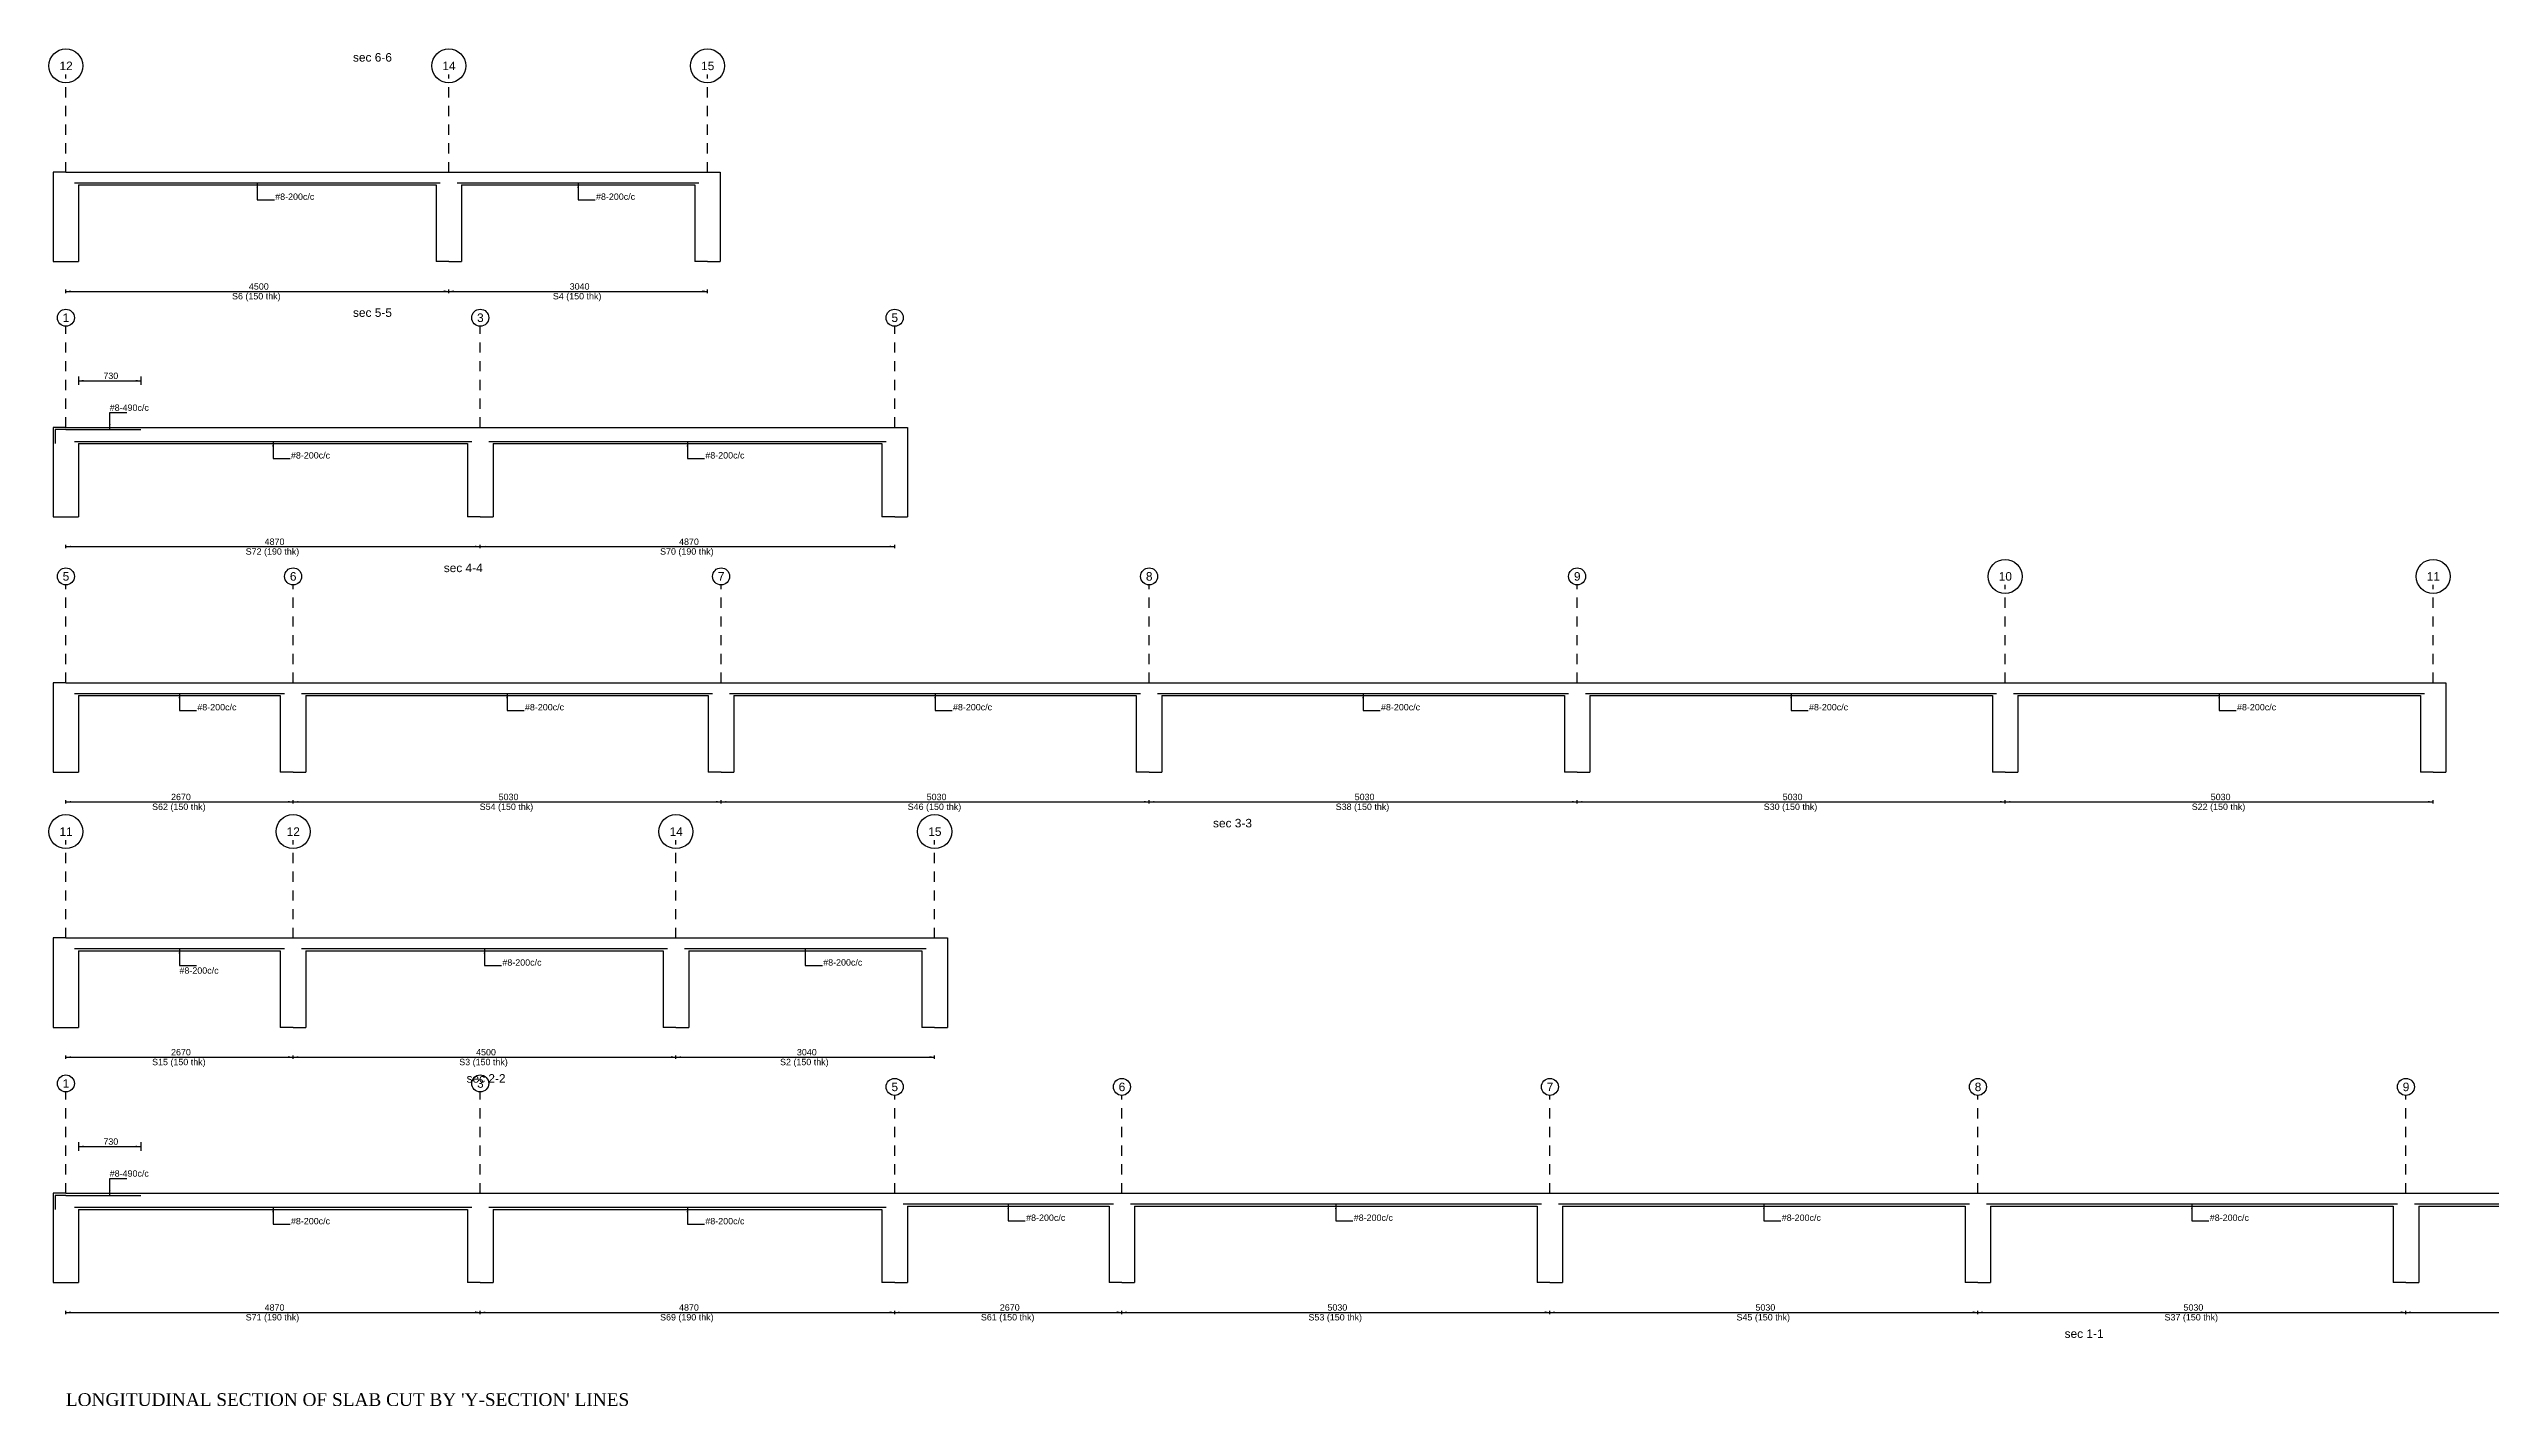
# Model space of a CAD drawing. Extents: x 0 to 119, y -5 to 121.
# Drawn here: x 70.36 to 99.06, y 60.38 to 76.33 of the extents above; entities that cross this region are included whole.
import ezdxf

# ---------------------------------------------------------------- set-up
doc = ezdxf.new("R2010")
doc.units = 0
doc.linetypes.add('ACAD_ISO02W100', pattern=[15, 12, -3])
for name, color, linetype in [('Axisline', 7, 'CONTINUOUS'), ('Axisline_Name', 1, 'CONTINUOUS'), ('LongBars', 1, 'CONTINUOUS'), ('Longsection', 2, 'CONTINUOUS'), ('Section_Name', 1, 'CONTINUOUS'), ('Slab_Bottom_Steel', 1, 'CONTINUOUS'), ('Slab_Bottom_Steel_Y', 3, 'CONTINUOUS'), ('Slab_ID', 4, 'CONTINUOUS'), ('Slab_Top_Steel', 3, 'CONTINUOUS'), ('Span_Dim', 7, 'CONTINUOUS'), ('span_line', 7, 'CONTINUOUS'), ('Steel_Length', 7, 'CONTINUOUS'), ('Title', 6, 'CONTINUOUS')]:
    doc.layers.add(name, color=color, linetype=linetype)
doc.styles.add('STRUDS_Arial', font='ARIAL.TTF', dxfattribs={"height": 0.04})
doc.styles.add('STRUDS_Georgia', font='GEORGIA.TTF', dxfattribs={"height": 0.04})

msp = doc.modelspace()

# ---------------------------------------------------------------- linework, layer by layer
at = {"layer": 'Axisline', "linetype": 'ACAD_ISO02W100', "ltscale": 0.01}
for p, q in [((70.558, 74.88), (70.558, 76.03)), ((75.058, 74.88), (75.058, 76.03)), ((78.098, 74.88), (78.098, 76.03)), ((70.558, 71.88), (70.558, 73.07)), ((75.428, 71.88), (75.428, 73.07)), ((80.298, 71.88), (80.298, 73.07)), ((70.558, 68.88), (70.558, 70.03)), ((73.228, 68.88), (73.228, 70.03)), ((78.258, 68.88), (78.258, 70.03)), ((83.288, 68.88), (83.288, 70.03)), ((88.318, 68.88), (88.318, 70.03)), ((93.348, 68.88), (93.348, 70.03)), ((98.378, 68.88), (98.378, 70.03)), ((70.558, 65.88), (70.558, 67.03)), ((73.228, 65.88), (73.228, 67.03)), ((77.728, 65.88), (77.728, 67.03)), ((80.768, 65.88), (80.768, 67.03)), ((70.558, 62.88), (70.558, 64.07)), ((75.428, 62.88), (75.428, 64.07)), ((80.298, 62.88), (80.298, 64.03)), ((82.968, 62.88), (82.968, 64.03)), ((87.998, 62.88), (87.998, 64.03)), ((93.028, 62.88), (93.028, 64.03)), ((98.058, 62.88), (98.058, 64.03))]:
    msp.add_line(p, q, dxfattribs=at)
at = {"layer": 'Axisline'}
for centre, radius in [((70.558, 76.13), 0.2), ((75.058, 76.13), 0.2), ((78.098, 76.13), 0.2), ((70.558, 73.17), 0.1), ((75.428, 73.17), 0.1), ((80.298, 73.17), 0.1), ((93.348, 70.13), 0.2), ((98.378, 70.13), 0.2), ((70.558, 70.13), 0.1), ((73.228, 70.13), 0.1), ((78.258, 70.13), 0.1), ((83.288, 70.13), 0.1), ((88.318, 70.13), 0.1), ((70.558, 67.13), 0.2), ((73.228, 67.13), 0.2), ((77.728, 67.13), 0.2), ((80.768, 67.13), 0.2), ((70.558, 64.17), 0.1), ((75.428, 64.17), 0.1), ((80.298, 64.13), 0.1), ((82.968, 64.13), 0.1), ((87.998, 64.13), 0.1), ((93.028, 64.13), 0.1), ((98.058, 64.13), 0.1)]:
    msp.add_circle(centre, radius, dxfattribs=at)
at = {"layer": 'Longsection'}
for p, q in [((70.558, 74.88), (70.408, 74.88)), ((70.408, 74.88), (70.408, 73.83)), ((70.558, 74.88), (75.058, 74.88)), ((70.708, 74.73), (74.908, 74.73)), ((70.708, 74.73), (70.708, 73.83)), ((74.908, 74.73), (74.908, 73.83)), ((75.058, 74.88), (78.098, 74.88)), ((75.208, 74.73), (77.948, 74.73)), ((75.208, 74.73), (75.208, 73.83)), ((77.948, 74.73), (77.948, 73.83)), ((78.098, 74.88), (78.248, 74.88)), ((78.248, 74.88), (78.248, 73.83)), ((70.408, 73.83), (70.558, 73.83)), ((70.558, 73.83), (70.708, 73.83)), ((75.058, 73.83), (74.908, 73.83)), ((75.058, 73.83), (75.208, 73.83)), ((78.098, 73.83), (77.948, 73.83)), ((78.098, 73.83), (78.248, 73.83)), ((70.558, 71.88), (70.408, 71.88)), ((70.408, 71.88), (70.408, 70.83)), ((70.558, 71.88), (75.428, 71.88)), ((75.428, 71.88), (80.298, 71.88)), ((80.298, 71.88), (80.448, 71.88)), ((80.448, 71.88), (80.448, 70.83)), ((70.708, 71.69), (75.278, 71.69)), ((70.708, 71.69), (70.708, 70.83)), ((75.278, 71.69), (75.278, 70.83)), ((75.578, 71.69), (80.148, 71.69)), ((75.578, 71.69), (75.578, 70.83)), ((80.148, 71.69), (80.148, 70.83)), ((70.408, 70.83), (70.558, 70.83)), ((70.558, 70.83), (70.708, 70.83)), ((75.428, 70.83), (75.278, 70.83)), ((75.428, 70.83), (75.578, 70.83)), ((80.298, 70.83), (80.148, 70.83)), ((80.298, 70.83), (80.448, 70.83)), ((70.558, 68.88), (70.408, 68.88)), ((70.408, 68.88), (70.408, 67.83)), ((70.558, 68.88), (73.228, 68.88)), ((70.708, 68.73), (73.078, 68.73)), ((70.708, 68.73), (70.708, 67.83)), ((73.078, 68.73), (73.078, 67.83)), ((73.228, 68.88), (78.258, 68.88)), ((73.378, 68.73), (78.108, 68.73)), ((73.378, 68.73), (73.378, 67.83)), ((78.108, 68.73), (78.108, 67.83)), ((78.258, 68.88), (83.288, 68.88)), ((78.408, 68.73), (83.138, 68.73)), ((78.408, 68.73), (78.408, 67.83)), ((83.138, 68.73), (83.138, 67.83)), ((83.288, 68.88), (88.318, 68.88)), ((83.438, 68.73), (88.168, 68.73)), ((83.438, 68.73), (83.438, 67.83)), ((88.168, 68.73), (88.168, 67.83)), ((88.318, 68.88), (93.348, 68.88)), ((88.468, 68.73), (93.198, 68.73)), ((88.468, 68.73), (88.468, 67.83)), ((93.198, 68.73), (93.198, 67.83)), ((93.348, 68.88), (98.378, 68.88)), ((93.498, 68.73), (98.228, 68.73)), ((93.498, 68.73), (93.498, 67.83)), ((98.228, 68.73), (98.228, 67.83)), ((98.378, 68.88), (98.528, 68.88)), ((98.528, 68.88), (98.528, 67.83)), ((70.408, 67.83), (70.558, 67.83)), ((70.558, 67.83), (70.708, 67.83)), ((73.228, 67.83), (73.078, 67.83)), ((73.228, 67.83), (73.378, 67.83)), ((78.258, 67.83), (78.108, 67.83)), ((78.258, 67.83), (78.408, 67.83)), ((83.288, 67.83), (83.138, 67.83)), ((83.288, 67.83), (83.438, 67.83)), ((88.318, 67.83), (88.168, 67.83)), ((88.318, 67.83), (88.468, 67.83)), ((93.348, 67.83), (93.198, 67.83)), ((93.348, 67.83), (93.498, 67.83)), ((98.378, 67.83), (98.228, 67.83)), ((98.378, 67.83), (98.528, 67.83)), ((70.558, 65.88), (70.408, 65.88)), ((70.408, 65.88), (70.408, 64.83)), ((70.558, 65.88), (73.228, 65.88)), ((70.708, 65.73), (73.078, 65.73)), ((70.708, 65.73), (70.708, 64.83)), ((73.078, 65.73), (73.078, 64.83)), ((73.228, 65.88), (77.728, 65.88)), ((73.378, 65.73), (77.578, 65.73)), ((73.378, 65.73), (73.378, 64.83)), ((77.578, 65.73), (77.578, 64.83)), ((77.728, 65.88), (80.768, 65.88)), ((77.878, 65.73), (80.618, 65.73)), ((77.878, 65.73), (77.878, 64.83)), ((80.618, 65.73), (80.618, 64.83)), ((80.768, 65.88), (80.918, 65.88)), ((80.918, 65.88), (80.918, 64.83)), ((70.408, 64.83), (70.558, 64.83)), ((70.558, 64.83), (70.708, 64.83)), ((73.228, 64.83), (73.078, 64.83)), ((73.228, 64.83), (73.378, 64.83)), ((77.728, 64.83), (77.578, 64.83)), ((77.728, 64.83), (77.878, 64.83)), ((80.768, 64.83), (80.618, 64.83)), ((80.768, 64.83), (80.918, 64.83)), ((70.558, 62.88), (70.408, 62.88)), ((70.408, 62.88), (70.408, 61.83)), ((70.558, 62.88), (75.428, 62.88)), ((75.428, 62.88), (80.298, 62.88)), ((80.298, 62.88), (82.968, 62.88)), ((82.968, 62.88), (87.998, 62.88)), ((87.998, 62.88), (93.028, 62.88)), ((93.028, 62.88), (98.058, 62.88)), ((98.058, 62.88), (103.088, 62.88)), ((70.708, 62.69), (75.278, 62.69)), ((70.708, 62.69), (70.708, 61.83)), ((75.278, 62.69), (75.278, 61.83)), ((75.578, 62.69), (80.148, 62.69)), ((75.578, 62.69), (75.578, 61.83)), ((80.148, 62.69), (80.148, 61.83)), ((80.448, 62.73), (82.818, 62.73)), ((80.448, 62.73), (80.448, 61.83)), ((82.818, 62.73), (82.818, 61.83)), ((83.118, 62.73), (87.848, 62.73)), ((83.118, 62.73), (83.118, 61.83)), ((87.848, 62.73), (87.848, 61.83)), ((88.148, 62.73), (92.878, 62.73)), ((88.148, 62.73), (88.148, 61.83)), ((92.878, 62.73), (92.878, 61.83)), ((93.178, 62.73), (97.908, 62.73)), ((93.178, 62.73), (93.178, 61.83)), ((97.908, 62.73), (97.908, 61.83)), ((98.208, 62.73), (102.938, 62.73)), ((98.208, 62.73), (98.208, 61.83)), ((70.408, 61.83), (70.558, 61.83)), ((70.558, 61.83), (70.708, 61.83)), ((75.428, 61.83), (75.278, 61.83)), ((75.428, 61.83), (75.578, 61.83)), ((80.298, 61.83), (80.148, 61.83)), ((80.298, 61.83), (80.448, 61.83)), ((82.968, 61.83), (82.818, 61.83)), ((82.968, 61.83), (83.118, 61.83)), ((87.998, 61.83), (87.848, 61.83)), ((87.998, 61.83), (88.148, 61.83)), ((93.028, 61.83), (92.878, 61.83)), ((93.028, 61.83), (93.178, 61.83)), ((98.058, 61.83), (97.908, 61.83)), ((98.058, 61.83), (98.208, 61.83))]:
    msp.add_line(p, q, dxfattribs=at)
at = {"layer": 'Slab_Bottom_Steel'}
for p, q in [((70.658, 74.755), (74.958, 74.755)), ((72.808, 74.755), (72.808, 74.555)), ((75.158, 74.755), (77.998, 74.755)), ((76.578, 74.755), (76.578, 74.555)), ((72.808, 74.555), (73.008, 74.555)), ((76.578, 74.555), (76.778, 74.555)), ((70.658, 71.715), (75.328, 71.715)), ((72.993, 71.715), (72.993, 71.515)), ((72.993, 71.515), (73.193, 71.515)), ((75.528, 71.715), (80.198, 71.715)), ((77.863, 71.715), (77.863, 71.515)), ((77.863, 71.515), (78.063, 71.515)), ((70.658, 68.755), (73.128, 68.755)), ((71.893, 68.755), (71.893, 68.555)), ((73.328, 68.755), (78.158, 68.755)), ((75.743, 68.755), (75.743, 68.555)), ((78.358, 68.755), (83.188, 68.755)), ((80.773, 68.755), (80.773, 68.555)), ((83.388, 68.755), (88.218, 68.755)), ((85.803, 68.755), (85.803, 68.555)), ((88.418, 68.755), (93.248, 68.755)), ((90.833, 68.755), (90.833, 68.555)), ((93.448, 68.755), (98.278, 68.755)), ((95.863, 68.755), (95.863, 68.555)), ((71.893, 68.555), (72.093, 68.555)), ((75.743, 68.555), (75.943, 68.555)), ((80.773, 68.555), (80.973, 68.555)), ((85.803, 68.555), (86.003, 68.555)), ((90.833, 68.555), (91.033, 68.555)), ((95.863, 68.555), (96.063, 68.555)), ((70.658, 65.755), (73.128, 65.755)), ((71.893, 65.755), (71.893, 65.555)), ((73.328, 65.755), (77.628, 65.755)), ((75.478, 65.755), (75.478, 65.555)), ((77.828, 65.755), (80.668, 65.755)), ((79.248, 65.755), (79.248, 65.555)), ((71.893, 65.555), (72.093, 65.555)), ((75.478, 65.555), (75.678, 65.555)), ((79.248, 65.555), (79.448, 65.555)), ((70.658, 62.715), (75.328, 62.715)), ((72.993, 62.715), (72.993, 62.515)), ((75.528, 62.715), (80.198, 62.715)), ((77.863, 62.715), (77.863, 62.515)), ((80.398, 62.755), (82.868, 62.755)), ((81.633, 62.755), (81.633, 62.555)), ((83.068, 62.755), (87.898, 62.755)), ((85.483, 62.755), (85.483, 62.555)), ((88.098, 62.755), (92.928, 62.755)), ((90.513, 62.755), (90.513, 62.555)), ((93.128, 62.755), (97.958, 62.755)), ((95.543, 62.755), (95.543, 62.555)), ((98.158, 62.755), (102.988, 62.755)), ((72.993, 62.515), (73.193, 62.515)), ((77.863, 62.515), (78.063, 62.515)), ((81.633, 62.555), (81.833, 62.555)), ((85.483, 62.555), (85.683, 62.555)), ((90.513, 62.555), (90.713, 62.555)), ((95.543, 62.555), (95.743, 62.555))]:
    msp.add_line(p, q, dxfattribs=at)
for points in [[(72.808, 74.755), (72.798, 74.695), (72.808, 74.755), (72.818, 74.695)], [(76.578, 74.755), (76.568, 74.695), (76.578, 74.755), (76.588, 74.695)], [(72.993, 71.715), (72.983, 71.655), (72.993, 71.715), (73.003, 71.655)], [(77.863, 71.715), (77.853, 71.655), (77.863, 71.715), (77.873, 71.655)], [(71.893, 68.755), (71.883, 68.695), (71.893, 68.755), (71.903, 68.695)], [(75.743, 68.755), (75.733, 68.695), (75.743, 68.755), (75.753, 68.695)], [(80.773, 68.755), (80.763, 68.695), (80.773, 68.755), (80.783, 68.695)], [(85.803, 68.755), (85.793, 68.695), (85.803, 68.755), (85.813, 68.695)], [(90.833, 68.755), (90.823, 68.695), (90.833, 68.755), (90.843, 68.695)], [(95.863, 68.755), (95.853, 68.695), (95.863, 68.755), (95.873, 68.695)], [(71.893, 65.755), (71.883, 65.695), (71.893, 65.755), (71.903, 65.695)], [(75.478, 65.755), (75.468, 65.695), (75.478, 65.755), (75.488, 65.695)], [(79.248, 65.755), (79.238, 65.695), (79.248, 65.755), (79.258, 65.695)], [(72.993, 62.715), (72.983, 62.655), (72.993, 62.715), (73.003, 62.655)], [(77.863, 62.715), (77.853, 62.655), (77.863, 62.715), (77.873, 62.655)], [(81.633, 62.755), (81.623, 62.695), (81.633, 62.755), (81.643, 62.695)], [(85.483, 62.755), (85.473, 62.695), (85.483, 62.755), (85.493, 62.695)], [(90.513, 62.755), (90.503, 62.695), (90.513, 62.755), (90.523, 62.695)], [(95.543, 62.755), (95.533, 62.695), (95.543, 62.755), (95.553, 62.695)]]:
    msp.add_solid(points, dxfattribs=at)
at = {"layer": 'Slab_Bottom_Steel_Y'}
for p, q in [((70.558, 71.855), (70.433, 71.855)), ((70.433, 71.855), (70.433, 71.69)), ((70.558, 62.855), (70.433, 62.855)), ((70.433, 62.855), (70.433, 62.69))]:
    msp.add_line(p, q, dxfattribs=at)
at = {"layer": 'Slab_Top_Steel'}
for p, q in [((71.0733, 71.855), (71.0733, 72.055)), ((71.0733, 72.055), (71.2733, 72.055)), ((70.558, 71.855), (71.4385, 71.855)), ((71.0733, 62.855), (71.0733, 63.055)), ((71.0733, 63.055), (71.2733, 63.055)), ((70.558, 62.855), (71.4385, 62.855))]:
    msp.add_line(p, q, dxfattribs=at)
for points in [[(71.0733, 71.855), (71.0633, 71.915), (71.0733, 71.855), (71.0833, 71.915)], [(71.0733, 62.855), (71.0633, 62.915), (71.0733, 62.855), (71.0833, 62.915)]]:
    msp.add_solid(points, dxfattribs=at)
at = {"layer": 'Span_Line'}
for p, q in [((70.558, 73.46), (70.558, 73.5)), ((70.558, 73.48), (75.058, 73.48)), ((75.058, 73.46), (75.058, 73.5)), ((75.058, 73.46), (75.058, 73.5)), ((75.058, 73.48), (78.098, 73.48)), ((78.098, 73.46), (78.098, 73.5)), ((70.558, 70.46), (70.558, 70.5)), ((70.558, 70.48), (75.428, 70.48)), ((75.428, 70.46), (75.428, 70.5)), ((75.428, 70.46), (75.428, 70.5)), ((75.428, 70.48), (80.298, 70.48)), ((80.298, 70.46), (80.298, 70.5)), ((70.558, 67.46), (70.558, 67.5)), ((70.558, 67.48), (73.228, 67.48)), ((73.228, 67.46), (73.228, 67.5)), ((73.228, 67.46), (73.228, 67.5)), ((73.228, 67.48), (78.258, 67.48)), ((78.258, 67.46), (78.258, 67.5)), ((78.258, 67.46), (78.258, 67.5)), ((78.258, 67.48), (83.288, 67.48)), ((83.288, 67.46), (83.288, 67.5)), ((83.288, 67.46), (83.288, 67.5)), ((83.288, 67.48), (88.318, 67.48)), ((88.318, 67.46), (88.318, 67.5)), ((88.318, 67.46), (88.318, 67.5)), ((88.318, 67.48), (93.348, 67.48)), ((93.348, 67.46), (93.348, 67.5)), ((93.348, 67.46), (93.348, 67.5)), ((93.348, 67.48), (98.378, 67.48)), ((98.378, 67.46), (98.378, 67.5)), ((70.558, 64.46), (70.558, 64.5)), ((70.558, 64.48), (73.228, 64.48)), ((73.228, 64.46), (73.228, 64.5)), ((73.228, 64.46), (73.228, 64.5)), ((73.228, 64.48), (77.728, 64.48)), ((77.728, 64.46), (77.728, 64.5)), ((77.728, 64.46), (77.728, 64.5)), ((77.728, 64.48), (80.768, 64.48)), ((80.768, 64.46), (80.768, 64.5)), ((70.558, 61.46), (70.558, 61.5)), ((70.558, 61.48), (75.428, 61.48)), ((75.428, 61.46), (75.428, 61.5)), ((75.428, 61.46), (75.428, 61.5)), ((75.428, 61.48), (80.298, 61.48)), ((80.298, 61.46), (80.298, 61.5)), ((80.298, 61.46), (80.298, 61.5)), ((80.298, 61.48), (82.968, 61.48)), ((82.968, 61.46), (82.968, 61.5)), ((82.968, 61.46), (82.968, 61.5)), ((82.968, 61.48), (87.998, 61.48)), ((87.998, 61.46), (87.998, 61.5)), ((87.998, 61.46), (87.998, 61.5)), ((87.998, 61.48), (93.028, 61.48)), ((93.028, 61.46), (93.028, 61.5)), ((93.028, 61.46), (93.028, 61.5)), ((93.028, 61.48), (98.058, 61.48)), ((98.058, 61.46), (98.058, 61.5)), ((98.058, 61.46), (98.058, 61.5)), ((98.058, 61.48), (103.088, 61.48))]:
    msp.add_line(p, q, dxfattribs=at)
for points in [[(70.558, 73.48), (70.618, 73.49), (70.558, 73.48), (70.618, 73.47)], [(75.058, 73.48), (74.998, 73.492), (75.058, 73.48), (74.998, 73.47)], [(75.058, 73.48), (75.118, 73.49), (75.058, 73.48), (75.118, 73.47)], [(78.098, 73.48), (78.038, 73.492), (78.098, 73.48), (78.038, 73.47)], [(70.558, 70.48), (70.618, 70.49), (70.558, 70.48), (70.618, 70.47)], [(75.428, 70.48), (75.368, 70.492), (75.428, 70.48), (75.368, 70.47)], [(75.428, 70.48), (75.488, 70.49), (75.428, 70.48), (75.488, 70.47)], [(80.298, 70.48), (80.238, 70.492), (80.298, 70.48), (80.238, 70.47)], [(70.558, 67.48), (70.618, 67.49), (70.558, 67.48), (70.618, 67.47)], [(73.228, 67.48), (73.168, 67.492), (73.228, 67.48), (73.168, 67.47)], [(73.228, 67.48), (73.288, 67.49), (73.228, 67.48), (73.288, 67.47)], [(78.258, 67.48), (78.198, 67.492), (78.258, 67.48), (78.198, 67.47)], [(78.258, 67.48), (78.318, 67.49), (78.258, 67.48), (78.318, 67.47)], [(83.288, 67.48), (83.228, 67.492), (83.288, 67.48), (83.228, 67.47)], [(83.288, 67.48), (83.348, 67.49), (83.288, 67.48), (83.348, 67.47)], [(88.318, 67.48), (88.258, 67.492), (88.318, 67.48), (88.258, 67.47)], [(88.318, 67.48), (88.378, 67.49), (88.318, 67.48), (88.378, 67.47)], [(93.348, 67.48), (93.288, 67.492), (93.348, 67.48), (93.288, 67.47)], [(93.348, 67.48), (93.408, 67.49), (93.348, 67.48), (93.408, 67.47)], [(98.378, 67.48), (98.318, 67.492), (98.378, 67.48), (98.318, 67.47)], [(70.558, 64.48), (70.618, 64.49), (70.558, 64.48), (70.618, 64.47)], [(73.228, 64.48), (73.168, 64.492), (73.228, 64.48), (73.168, 64.47)], [(73.228, 64.48), (73.288, 64.49), (73.228, 64.48), (73.288, 64.47)], [(77.728, 64.48), (77.668, 64.492), (77.728, 64.48), (77.668, 64.47)], [(77.728, 64.48), (77.788, 64.49), (77.728, 64.48), (77.788, 64.47)], [(80.768, 64.48), (80.708, 64.492), (80.768, 64.48), (80.708, 64.47)], [(70.558, 61.48), (70.618, 61.49), (70.558, 61.48), (70.618, 61.47)], [(75.428, 61.48), (75.368, 61.492), (75.428, 61.48), (75.368, 61.47)], [(75.428, 61.48), (75.488, 61.49), (75.428, 61.48), (75.488, 61.47)], [(80.298, 61.48), (80.238, 61.492), (80.298, 61.48), (80.238, 61.47)], [(80.298, 61.48), (80.358, 61.49), (80.298, 61.48), (80.358, 61.47)], [(82.968, 61.48), (82.908, 61.492), (82.968, 61.48), (82.908, 61.47)], [(82.968, 61.48), (83.028, 61.49), (82.968, 61.48), (83.028, 61.47)], [(87.998, 61.48), (87.938, 61.492), (87.998, 61.48), (87.938, 61.47)], [(87.998, 61.48), (88.058, 61.49), (87.998, 61.48), (88.058, 61.47)], [(93.028, 61.48), (92.968, 61.492), (93.028, 61.48), (92.968, 61.47)], [(93.028, 61.48), (93.088, 61.49), (93.028, 61.48), (93.088, 61.47)], [(98.058, 61.48), (97.998, 61.492), (98.058, 61.48), (97.998, 61.47)], [(98.058, 61.48), (98.118, 61.49), (98.058, 61.48), (98.118, 61.47)]]:
    msp.add_solid(points, dxfattribs=at)
at = {"layer": 'Steel_Length'}
for p, q in [((70.708, 72.48), (70.708, 72.38)), ((70.708, 72.43), (71.4385, 72.43)), ((71.4385, 72.48), (71.4385, 72.38)), ((70.708, 63.48), (70.708, 63.38)), ((71.4385, 63.48), (71.4385, 63.38)), ((70.708, 63.43), (71.4385, 63.43))]:
    msp.add_line(p, q, dxfattribs=at)
for points in [[(70.708, 72.43), (70.768, 72.44), (70.708, 72.43), (70.768, 72.42)], [(71.4385, 72.43), (71.3785, 72.44), (71.4385, 72.43), (71.3785, 72.42)], [(70.708, 63.43), (70.768, 63.44), (70.708, 63.43), (70.768, 63.42)], [(71.4385, 63.43), (71.3785, 63.44), (71.4385, 63.43), (71.3785, 63.42)]]:
    msp.add_solid(points, dxfattribs=at)

# ---------------------------------------------------------------- texts
at = {"layer": 'Axisline_Name', "style": 'STRUDS_Arial'}
for s, p in [('12', (70.483, 76.08)), ('14', (74.983, 76.08)), ('15', (78.023, 76.08)), ('1', (70.5205, 73.12)), ('3', (75.3905, 73.12)), ('5', (80.2605, 73.12)), ('5', (70.5205, 70.08)), ('6', (73.1905, 70.08)), ('7', (78.2205, 70.08)), ('8', (83.2505, 70.08)), ('9', (88.2805, 70.08)), ('10', (93.273, 70.08)), ('11', (98.303, 70.08)), ('11', (70.483, 67.08)), ('12', (73.153, 67.08)), ('14', (77.653, 67.08)), ('15', (80.693, 67.08)), ('1', (70.5205, 64.12)), ('3', (75.3905, 64.12)), ('5', (80.2605, 64.08)), ('6', (82.9305, 64.08)), ('7', (87.9605, 64.08)), ('8', (92.9905, 64.08)), ('9', (98.0205, 64.08))]:
    msp.add_text(s, height=0.1, dxfattribs=at).set_placement(p)
at = {"layer": 'LongBars', "style": 'STRUDS_Arial'}
for p in [(73.018, 74.555), (76.788, 74.555), (73.203, 71.515), (78.073, 71.515), (72.103, 68.555), (75.953, 68.555), (80.983, 68.555), (86.013, 68.555), (91.043, 68.555), (96.073, 68.555), (75.688, 65.555), (79.458, 65.555), (73.203, 62.515), (78.073, 62.515), (81.843, 62.555), (85.693, 62.555), (90.723, 62.555), (95.753, 62.555)]:
    msp.add_text('#8-200c/c', height=0.075, dxfattribs=at).set_placement(p)
at = {"layer": 'Section_name', "style": 'STRUDS_Arial'}
for s, p in [('sec 6-6', (73.932, 76.18)), ('sec 5-5', (73.932, 73.18)), ('sec 4-4', (74.999, 70.18)), ('sec 3-3', (84.039, 67.18)), ('sec 2-2', (75.267, 64.18)), ('sec 1-1', (94.047, 61.18))]:
    msp.add_text(s, height=0.1, dxfattribs=at).set_placement(p)
at = {"layer": 'Slab_Bottom_Steel', "style": 'STRUDS_Arial'}
msp.add_text('#8-200c/c', height=0.075, dxfattribs=at).set_placement((71.893, 65.46))
at = {"layer": 'Slab_ID', "style": 'STRUDS_Arial'}
for s, p in [('S6 (150 thk)', (72.511, 73.385)), ('S4 (150 thk)', (76.281, 73.385)), ('S72 (190 thk)', (72.6713, 70.385)), ('S70 (190 thk)', (77.5413, 70.385)), ('S62 (150 thk)', (71.5713, 67.385)), ('S54 (150 thk)', (75.4213, 67.385)), ('S46 (150 thk)', (80.4513, 67.385)), ('S38 (150 thk)', (85.4813, 67.385)), ('S30 (150 thk)', (90.5113, 67.385)), ('S22 (150 thk)', (95.5413, 67.385)), ('S15 (150 thk)', (71.5713, 64.385)), ('S3 (150 thk)', (75.181, 64.385)), ('S2 (150 thk)', (78.951, 64.385)), ('S71 (190 thk)', (72.6713, 61.385)), ('S69 (190 thk)', (77.5413, 61.385)), ('S61 (150 thk)', (81.3113, 61.385)), ('S53 (150 thk)', (85.1613, 61.385)), ('S45 (150 thk)', (90.1913, 61.385)), ('S37 (150 thk)', (95.2213, 61.385))]:
    msp.add_text(s, height=0.075, dxfattribs=at).set_placement(p)
at = {"layer": 'Slab_Top_Steel', "style": 'STRUDS_Arial'}
for p in [(71.0733, 72.075), (71.0733, 63.075)]:
    msp.add_text('#8-490c/c', height=0.075, dxfattribs=at).set_placement(p)
at = {"layer": 'Span_Dim', "style": 'STRUDS_Arial'}
for s, p in [('4500', (72.709, 73.5)), ('3040', (76.479, 73.5)), ('4870', (72.894, 70.5)), ('4870', (77.764, 70.5)), ('2670', (71.794, 67.5)), ('5030', (75.644, 67.5)), ('5030', (80.674, 67.5)), ('5030', (85.704, 67.5)), ('5030', (90.734, 67.5)), ('5030', (95.764, 67.5)), ('2670', (71.794, 64.5)), ('4500', (75.379, 64.5)), ('3040', (79.149, 64.5)), ('4870', (72.894, 61.5)), ('4870', (77.764, 61.5)), ('2670', (81.534, 61.5)), ('5030', (85.384, 61.5)), ('5030', (90.414, 61.5)), ('5030', (95.444, 61.5))]:
    msp.add_text(s, height=0.075, dxfattribs=at).set_placement(p)
at = {"layer": 'Steel_Length', "style": 'STRUDS_Arial'}
for p in [(70.999, 72.45), (70.999, 63.45)]:
    msp.add_text('730', height=0.075, dxfattribs=at).set_placement(p)
at = {"layer": 'Title', "style": 'STRUDS_Georgia'}
msp.add_text("LONGITUDINAL SECTION OF SLAB CUT BY 'Y-SECTION' LINES", height=0.15, dxfattribs=at).set_placement((70.558, 60.38))

doc.saveas('drawing.dxf')
